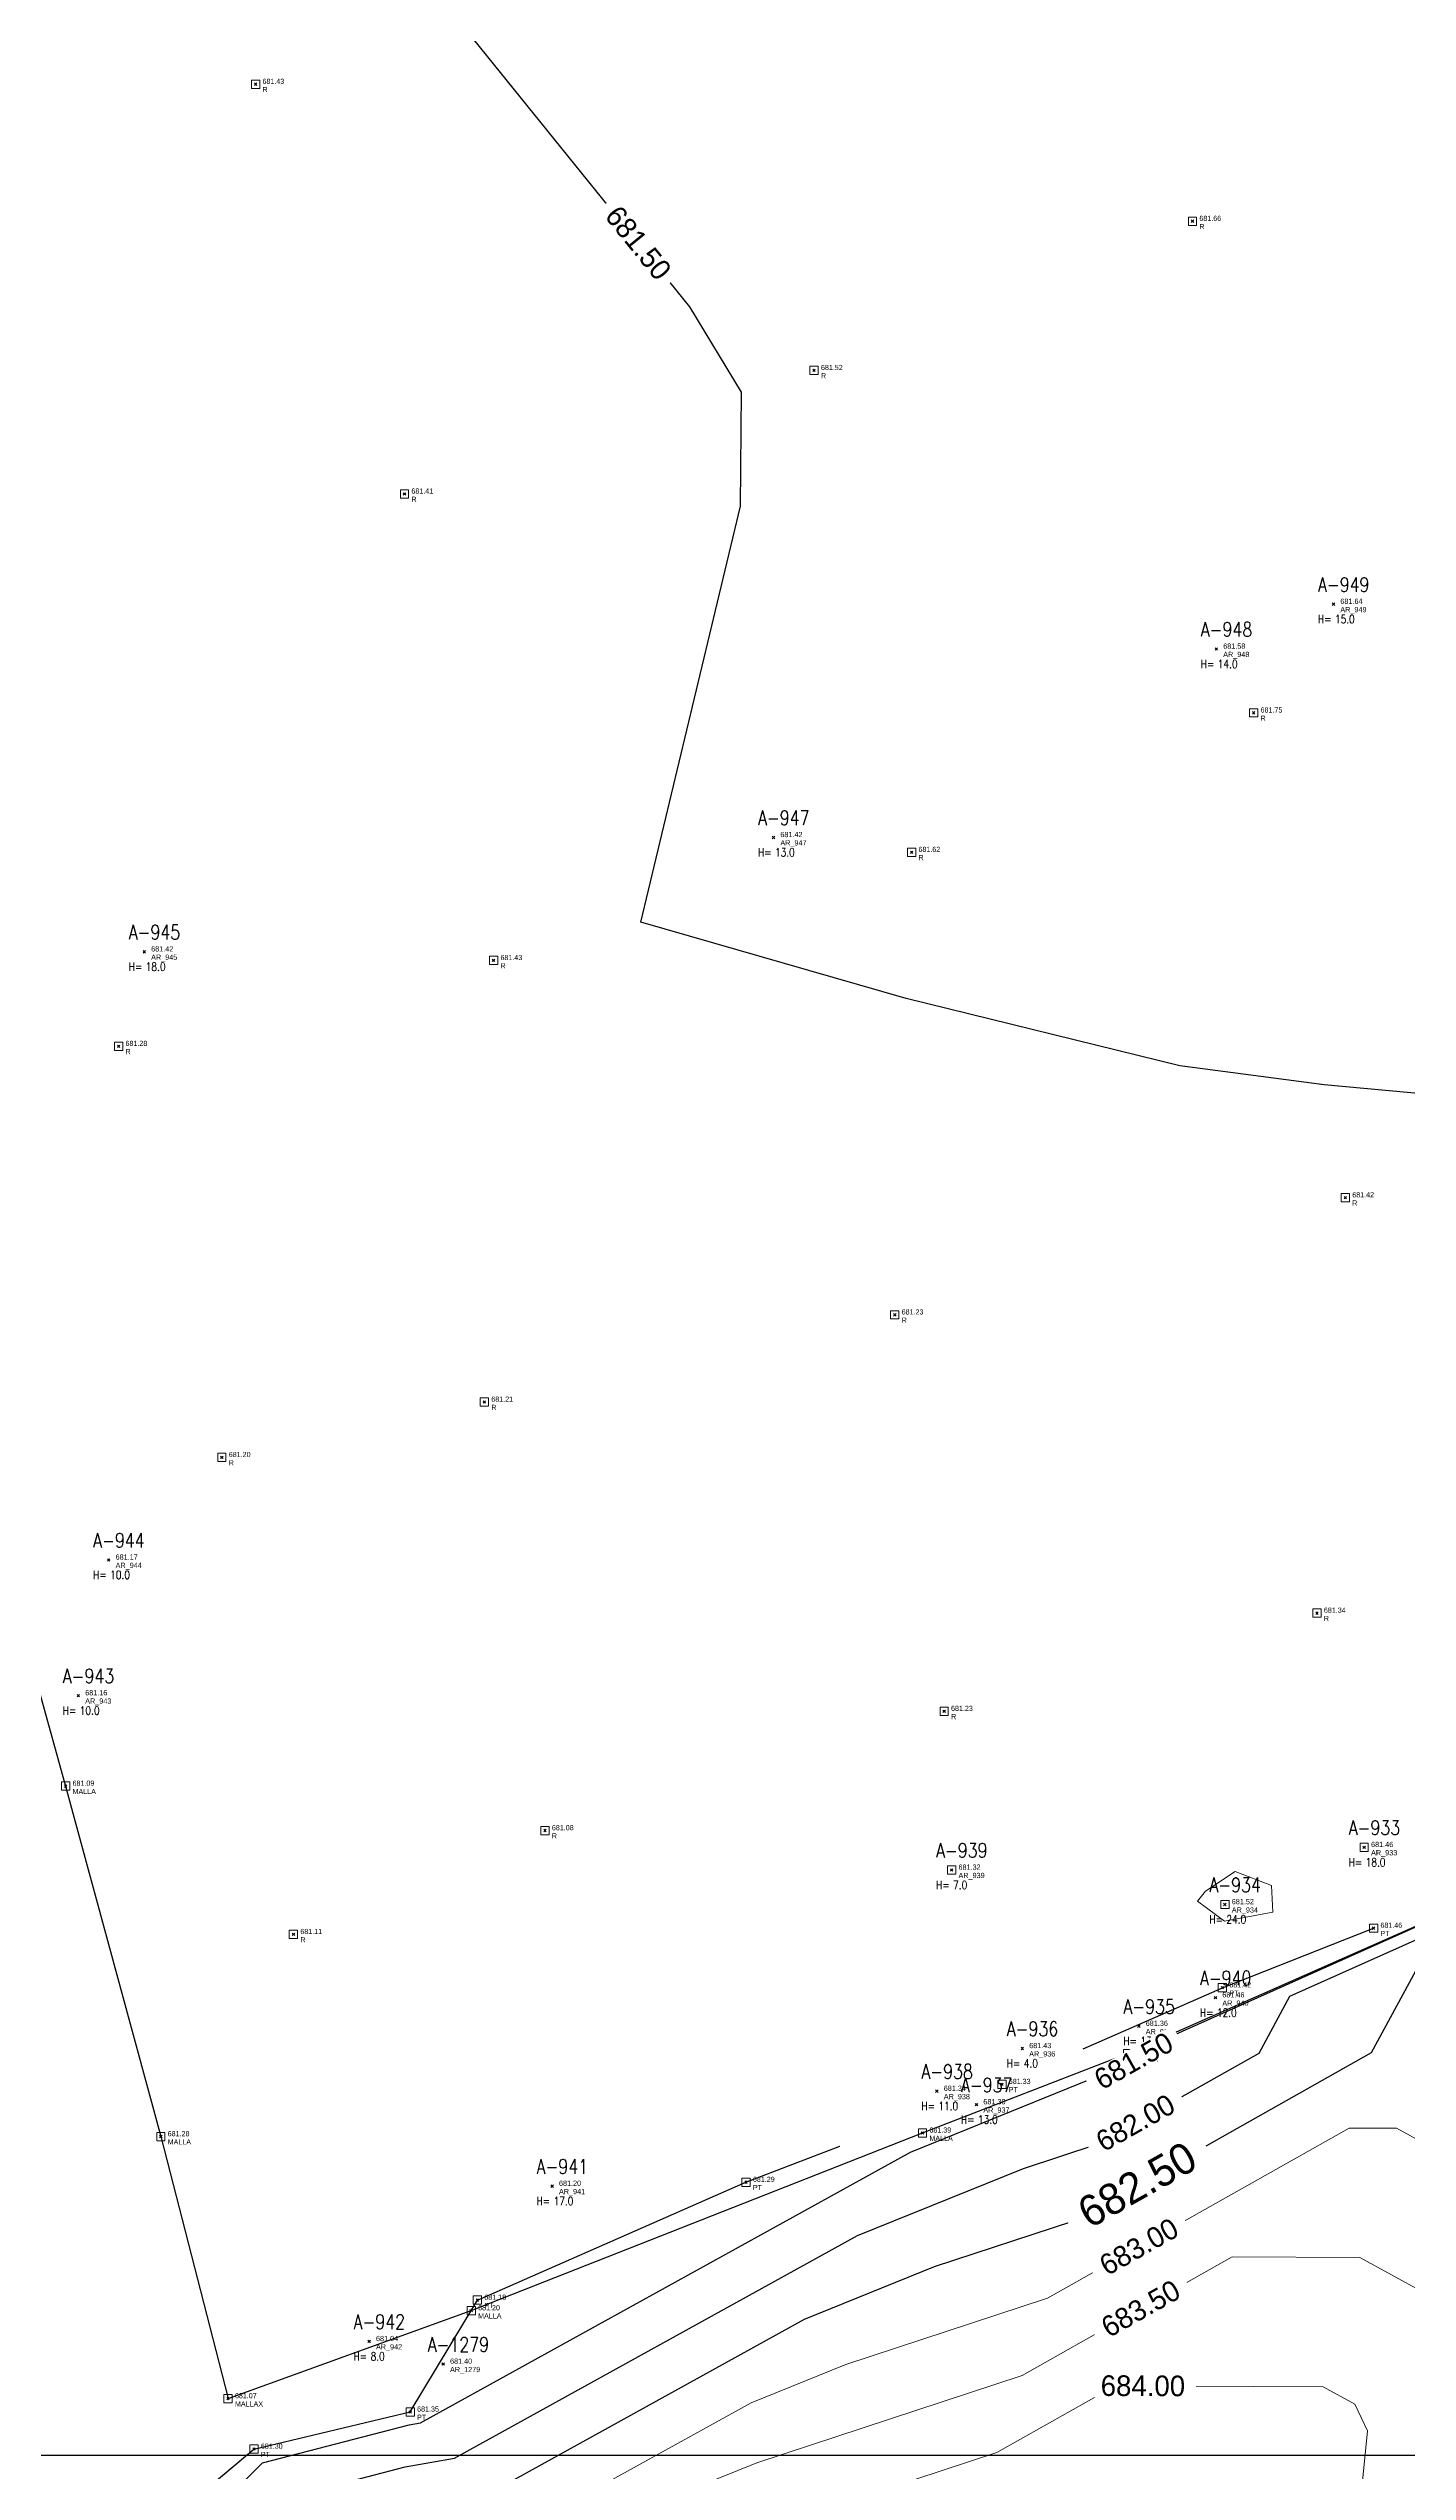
# Model space of a CAD drawing. Extents: x 350769 to 354978, y 6304672 to 6307963.
# Drawn here: x 352642.3 to 352675.2, y 6305899.6 to 6305958.3 of the extents above; entities that cross this region are included whole.
import ezdxf

# ---------------------------------------------------------------- set-up
doc = ezdxf.new("R2010")
doc.units = 0
doc.header["$PDMODE"] = 35
doc.header["$PDSIZE"] = 0.03
for name, pattern in [('4.0 - LO RECABARREN - DESNIVEL NUEVO$0$HIDDEN', [0.375, 0.25, -0.125]), ('CONTINUOS', [0]), ('DASHED', [19.05, 12.7, -6.35])]:
    doc.linetypes.add(name, pattern=pattern)
doc.layers.get('0').update_dxf_attribs({"linetype": 'CONTINUOUS'})
doc.layers.get('Defpoints').update_dxf_attribs({"linetype": 'CONTINUOUS'})
for name, color, linetype in [('02_Geo ext_Acotamiento', 7, 'CONTINUOUS'), ('02_Geo ext_Geometria', 2, 'CONTINUOUS'), ('1-ARBOL H1', 7, 'CONTINUOUS'), ('1-ARBOL H2', 1, 'CONTINUOUS'), ('1-ARBOL H3', 241, 'CONTINUOUS'), ('1-ARBOL NOMBRE', 3, 'CONTINUOUS'), ('1-ARBOL PTO', 7, 'CONTINUOUS'), ('1-CERCO MALLA', 252, 'MALLA_LINE'), ('1-coordenadas', 8, 'CONTINUOUS'), ('3-TALUD', 252, 'DASHED'), ('C-TINN', 5, 'CONTINUOUS'), ('C-TOPO-MAJR', 9, 'CONTINUOUS'), ('C-TOPO-MINR', 8, 'CONTINUOUS'), ('V-NODE-TEXT DIC 2012', 31, 'CONTINUOUS')]:
    doc.layers.add(name, color=color, linetype=linetype)
doc.layers.add('0_ASD_TOPOGRAFIA_ELEMENTOS', color=9, linetype='CONTINUOS', lineweight=5, true_color=0xbdbdbd)
doc.styles.add('ROMANS', font='romans.shx', dxfattribs={"width": 0.65})
doc.linetypes.add('MALLA_LINE', pattern='A,0.5,-0.2,["MLL",STANDARD,S=0.1,R=0,X=-0.1,Y=-0.05],-0.25', length=0.95)
doc.dimstyles.new('Principal', dxfattribs={"dimscale": 0, "dimtxt": 2, "dimasz": 2, "dimexe": 1, "dimexo": 1, "dimtad": 1, "dimrnd": 0.05, "dimzin": 1, "dimtxsty": 'ROMANS', "dimcen": 2.5, "dimclrt": 2, "dimaunit": 2, "dimadec": 0, "dimazin": 0, "dimtfac": 1, "dimtmove": 0, "dimatfit": 3, "dimfxl": 1, "dimfxlon": 1, "dimarcsym": 0})

# ---------------------------------------------------------------- blocks, each defined once
blk = doc.blocks.new('COORDENADAS')
at = {"layer": '1-coordenadas'}
blk.add_line((20, -300.625), (1420, -300.625), dxfattribs=at)
blk = doc.blocks.new('*D990')
at = {"layer": '02_Geo ext_Geometria', "color": 0, "lineweight": -2, "transparency": 16777216}
blk.add_line((352576.022, 6306008.91), (352574.44, 6306014.447), dxfattribs=at)
at = {"layer": '02_Geo ext_Geometria', "color": 0, "transparency": 16777216}
blk.add_solid([(352574.6, 6306014.493), (352574.28, 6306014.401), (352574.165, 6306015.409)], dxfattribs=at)
at = {"layer": 'Defpoints', "color": 0, "transparency": 16777216}
for p in [(352574.165, 6306015.409), (352689.665, 6305611.165)]:
    blk.add_point(p, dxfattribs=at)
at = {"layer": '02_Geo ext_Geometria', "color": 2, "transparency": 16777216, "insert": (352576.282, 6306011.306), "char_height": 1, "attachment_point": 5, "rotation": 285.94554, "style": 'ROMANS'}
blk.add_mtext('R420,40', dxfattribs=at)
blk = doc.blocks.new('*D1163')
at = {"layer": '02_Geo ext_Acotamiento', "color": 0, "lineweight": -2, "transparency": 16777216}
blk.add_line((352570.503, 6306007.292), (352568.844, 6306012.806), dxfattribs=at)
at = {"layer": '02_Geo ext_Acotamiento', "color": 0, "transparency": 16777216}
blk.add_solid([(352569.004, 6306012.854), (352568.685, 6306012.758), (352568.556, 6306013.764)], dxfattribs=at)
at = {"layer": 'Defpoints', "color": 0, "transparency": 16777216}
for p in [(352568.556, 6306013.764), (352689.665, 6305611.165)]:
    blk.add_point(p, dxfattribs=at)
at = {"layer": '02_Geo ext_Acotamiento', "color": 2, "transparency": 16777216, "insert": (352570.729, 6306009.69), "char_height": 1, "attachment_point": 5, "rotation": 286.7422, "style": 'ROMANS'}
blk.add_mtext('R420,40', dxfattribs=at)
blk = doc.blocks.new('*D1284')
at = {"layer": '02_Geo ext_Acotamiento', "color": 0, "lineweight": -2, "transparency": 16777216}
blk.add_line((352572.304, 6306010.521), (352570.703, 6306016.052), dxfattribs=at)
at = {"layer": '02_Geo ext_Acotamiento', "color": 0, "transparency": 16777216}
blk.add_solid([(352570.863, 6306016.098), (352570.543, 6306016.005), (352570.425, 6306017.012)], dxfattribs=at)
at = {"layer": 'Defpoints', "color": 0, "transparency": 16777216}
for p in [(352570.425, 6306017.012), (352668.732, 6305677.436)]:
    blk.add_point(p, dxfattribs=at)
at = {"layer": '02_Geo ext_Acotamiento', "color": 2, "transparency": 16777216, "insert": (352572.556, 6306012.917), "char_height": 1, "attachment_point": 5, "rotation": 286.1456, "style": 'ROMANS'}
blk.add_mtext('R353,50', dxfattribs=at)
blk = doc.blocks.new('*D1285')
at = {"layer": '02_Geo ext_Acotamiento', "color": 0, "lineweight": -2, "transparency": 16777216}
blk.add_line((352571.708, 6306017.61), (352570.121, 6306023.145), dxfattribs=at)
at = {"layer": '02_Geo ext_Acotamiento', "color": 0, "transparency": 16777216}
blk.add_solid([(352570.282, 6306023.191), (352569.961, 6306023.099), (352569.846, 6306024.106)], dxfattribs=at)
at = {"layer": 'Defpoints', "color": 0, "transparency": 16777216}
for p in [(352569.846, 6306024.106), (352673.986, 6305660.762)]:
    blk.add_point(p, dxfattribs=at)
at = {"layer": '02_Geo ext_Acotamiento', "color": 2, "transparency": 16777216, "insert": (352571.966, 6306020.005), "char_height": 1, "attachment_point": 5, "rotation": 285.99318, "style": 'ROMANS'}
blk.add_mtext('R377,95', dxfattribs=at)
blk = doc.blocks.new('TOPOGRAFIA')
at = {"layer": '1-ARBOL H1', "color": 9, "lineweight": 0, "true_color": 0xbdbdbd}
for p in [(390673.42, 6302944.839), (390670.582, 6302943.753), (390659.855, 6302939.188), (390644.612, 6302936.418), (390643.751, 6302921.685), (390643.015, 6302918.398), (390674.164, 6302914.723), (390664.169, 6302914.173), (390670.79, 6302913.338), (390670.561, 6302911.08), (390668.706, 6302910.39), (390665.882, 6302909.851), (390663.813, 6302908.816), (390664.772, 6302908.49), (390654.492, 6302906.515), (390650.059, 6302902.753)]:
    blk.add_point(p, dxfattribs=at)
at = {"layer": '1-ARBOL PTO', "color": 9, "lineweight": 0, "true_color": 0xbdbdbd}
for p in [(390673.42, 6302944.839), (390670.582, 6302943.753), (390659.855, 6302939.188), (390644.612, 6302936.418), (390643.751, 6302921.685), (390643.015, 6302918.398), (390674.164, 6302914.723), (390664.169, 6302914.173), (390670.79, 6302913.338), (390670.561, 6302911.08), (390668.706, 6302910.39), (390665.882, 6302909.851), (390663.813, 6302908.816), (390664.772, 6302908.49), (390654.492, 6302906.515), (390650.059, 6302902.753), (390651.853, 6302902.204)]:
    blk.add_point(p, dxfattribs=at)
at = {"layer": '1-CERCO MALLA', "color": 9, "lineweight": 0, "true_color": 0xbdbdbd, "flags": 128}
blk.add_lwpolyline([(390623.468, 6302983.934), (390624.496, 6302981.565), (390626.63, 6302974.911), (390627.512, 6302971.936), (390629.211, 6302965.555), (390631.6, 6302956.513), (390634.703, 6302945.122), (390637.953, 6302933.495), (390640.299, 6302924.865), (390642.708, 6302916.206), (390645.013, 6302907.716), (390646.642, 6302901.368), (390652.533, 6302903.499), (390663.465, 6302907.804), (390668.433, 6302909.725), (390675.984, 6302913.06), (390688.198, 6302917.506), (390696.732, 6302920.65), (390704.524, 6302923.953), (390713.475, 6302927.354), (390721.797, 6302930.226), (390722.566, 6302925.948), (390723.806, 6302916.682), (390725.019, 6302907.606)], dxfattribs=at)
at = {"layer": '1-coordenadas', "color": 9, "linetype": '4.0 - LO RECABARREN - DESNIVEL NUEVO$0$HIDDEN', "lineweight": 0, "ltscale": 50, "true_color": 0xbdbdbd}
blk.add_line((390200, 6302900), (390900, 6302900), dxfattribs=at)
at = {"layer": '3-TALUD', "color": 9, "lineweight": 0, "true_color": 0xbdbdbd, "flags": 128}
for points in [[(390651.055, 6302901.045), (390652.682, 6302903.754), (390659.189, 6302906.61), (390665.388, 6302908.983), (390670.73, 6302911.321), (390674.391, 6302912.765)], [(390619.019, 6302867.687), (390617.159, 6302872.554), (390621.57, 6302874.987), (390625.696, 6302880.613), (390631.946, 6302884.852), (390636.138, 6302889.8), (390640.205, 6302894.225), (390647.27, 6302900.145), (390651.055, 6302901.045)]]:
    blk.add_lwpolyline(points, dxfattribs=at)
at = {"layer": 'C-TINN', "color": 9, "linetype": 'Continuous', "lineweight": 0, "true_color": 0xbdbdbd}
for points, elevation in [([(390647.209, 6302957.335), (390647.209, 6302957.535), (390647.409, 6302957.535), (390647.409, 6302957.335), (390647.209, 6302957.335)], 681.43), ([(390669.905, 6302954.016), (390669.905, 6302954.216), (390670.105, 6302954.216), (390670.105, 6302954.016), (390669.905, 6302954.016)], 681.655), ([(390660.738, 6302950.403), (390660.738, 6302950.603), (390660.938, 6302950.603), (390660.938, 6302950.403), (390660.738, 6302950.403)], 681.52), ([(390650.817, 6302947.41), (390650.817, 6302947.61), (390651.017, 6302947.61), (390651.017, 6302947.41), (390650.817, 6302947.41)], 681.407), ([(390671.387, 6302942.106), (390671.387, 6302942.306), (390671.587, 6302942.306), (390671.587, 6302942.106), (390671.387, 6302942.106)], 681.751), ([(390663.1, 6302938.729), (390663.1, 6302938.929), (390663.3, 6302938.929), (390663.3, 6302938.729), (390663.1, 6302938.729)], 681.623), ([(390652.974, 6302936.109), (390652.974, 6302936.309), (390653.174, 6302936.309), (390653.174, 6302936.109), (390652.974, 6302936.109)], 681.433), ([(390643.891, 6302934.029), (390643.891, 6302934.229), (390644.091, 6302934.229), (390644.091, 6302934.029), (390643.891, 6302934.029)], 681.276), ([(390673.608, 6302930.361), (390673.608, 6302930.561), (390673.808, 6302930.561), (390673.808, 6302930.361), (390673.608, 6302930.361)], 681.424), ([(390662.693, 6302927.523), (390662.693, 6302927.723), (390662.893, 6302927.723), (390662.893, 6302927.523), (390662.693, 6302927.523)], 681.234), ([(390652.752, 6302925.41), (390652.752, 6302925.61), (390652.952, 6302925.61), (390652.952, 6302925.41), (390652.752, 6302925.41)], 681.207), ([(390646.392, 6302924.069), (390646.392, 6302924.269), (390646.592, 6302924.269), (390646.592, 6302924.069), (390646.392, 6302924.069)], 681.2), ([(390672.921, 6302920.297), (390672.921, 6302920.497), (390673.121, 6302920.497), (390673.121, 6302920.297), (390672.921, 6302920.297)], 681.343), ([(390663.889, 6302917.919), (390663.889, 6302918.119), (390664.089, 6302918.119), (390664.089, 6302917.919), (390663.889, 6302917.919)], 681.228), ([(390642.608, 6302916.106), (390642.608, 6302916.306), (390642.808, 6302916.306), (390642.808, 6302916.106), (390642.608, 6302916.106)], 681.087), ([(390654.22, 6302915.029), (390654.22, 6302915.229), (390654.42, 6302915.229), (390654.42, 6302915.029), (390654.22, 6302915.029)], 681.077), ([(390674.064, 6302914.623), (390674.064, 6302914.823), (390674.264, 6302914.823), (390674.264, 6302914.623), (390674.064, 6302914.623)], 681.46), ([(390664.069, 6302914.073), (390664.069, 6302914.273), (390664.269, 6302914.273), (390664.269, 6302914.073), (390664.069, 6302914.073)], 681.32), ([(390670.69, 6302913.238), (390670.69, 6302913.438), (390670.89, 6302913.438), (390670.89, 6302913.238), (390670.69, 6302913.238)], 681.52), ([(390648.126, 6302912.514), (390648.126, 6302912.714), (390648.326, 6302912.714), (390648.326, 6302912.514), (390648.126, 6302912.514)], 681.111), ([(390674.291, 6302912.665), (390674.291, 6302912.865), (390674.491, 6302912.865), (390674.491, 6302912.665), (390674.291, 6302912.665)], 681.458), ([(390670.63, 6302911.221), (390670.63, 6302911.421), (390670.83, 6302911.421), (390670.83, 6302911.221), (390670.63, 6302911.221)], 681.42), ([(390668.333, 6302909.625), (390668.333, 6302909.825), (390668.533, 6302909.825), (390668.533, 6302909.625), (390668.333, 6302909.625)], 681.415), ([(390665.288, 6302908.883), (390665.288, 6302909.083), (390665.488, 6302909.083), (390665.488, 6302908.883), (390665.288, 6302908.883)], 681.334), ([(390644.913, 6302907.616), (390644.913, 6302907.816), (390645.113, 6302907.816), (390645.113, 6302907.616), (390644.913, 6302907.616)], 681.276), ([(390663.365, 6302907.704), (390663.365, 6302907.904), (390663.565, 6302907.904), (390663.565, 6302907.704), (390663.365, 6302907.704)], 681.386), ([(390659.089, 6302906.51), (390659.089, 6302906.71), (390659.289, 6302906.71), (390659.289, 6302906.51), (390659.089, 6302906.51)], 681.288), ([(390652.582, 6302903.654), (390652.582, 6302903.854), (390652.782, 6302903.854), (390652.782, 6302903.654), (390652.582, 6302903.654)], 681.175), ([(390652.433, 6302903.399), (390652.433, 6302903.599), (390652.633, 6302903.599), (390652.633, 6302903.399), (390652.433, 6302903.399)], 681.202), ([(390646.542, 6302901.268), (390646.542, 6302901.468), (390646.742, 6302901.468), (390646.742, 6302901.268), (390646.542, 6302901.268)], 681.066), ([(390650.955, 6302900.945), (390650.955, 6302901.145), (390651.155, 6302901.145), (390651.155, 6302900.945), (390650.955, 6302900.945)], 681.348), ([(390647.17, 6302900.045), (390647.17, 6302900.245), (390647.37, 6302900.245), (390647.37, 6302900.045), (390647.17, 6302900.045)], 681.305)]:
    blk.add_lwpolyline(points, dxfattribs=dict(at, elevation=elevation))
for p in [(390647.309, 6302957.435, 681.43), (390670.005, 6302954.116, 681.655), (390660.838, 6302950.503, 681.52), (390650.917, 6302947.51, 681.407), (390671.487, 6302942.206, 681.751), (390663.2, 6302938.829, 681.623), (390653.074, 6302936.209, 681.433), (390643.991, 6302934.129, 681.276), (390673.708, 6302930.461, 681.424), (390662.793, 6302927.623, 681.234), (390652.852, 6302925.51, 681.207), (390646.492, 6302924.169, 681.2), (390673.021, 6302920.397, 681.343), (390663.989, 6302918.019, 681.228), (390642.708, 6302916.206, 681.087), (390654.32, 6302915.129, 681.077), (390674.164, 6302914.723, 681.46), (390664.169, 6302914.173, 681.32), (390670.79, 6302913.338, 681.52), (390674.391, 6302912.765, 681.458), (390648.226, 6302912.614, 681.111), (390670.73, 6302911.321, 681.42), (390668.433, 6302909.725, 681.415), (390665.388, 6302908.983, 681.334), (390645.013, 6302907.716, 681.276), (390663.465, 6302907.804, 681.386), (390659.189, 6302906.61, 681.288), (390652.533, 6302903.499, 681.202), (390652.682, 6302903.754, 681.175), (390646.642, 6302901.368, 681.066), (390651.055, 6302901.045, 681.348), (390647.27, 6302900.145, 681.305)]:
    blk.add_point(p, dxfattribs=at)
at = {"layer": 'C-TOPO-MAJR', "color": 9, "linetype": 'Continuous', "lineweight": -3, "true_color": 0xbdbdbd, "elevation": 682.5}
blk.add_lwpolyline([(390652.95, 6302899.062), (390660.603, 6302903.292), (390663.759, 6302904.568), (390667.105, 6302905.669), (390674.345, 6302909.751), (390675.72, 6302912.3)], dxfattribs=at)
at = {"layer": 'C-TOPO-MINR', "color": 9, "linetype": 'Continuous', "lineweight": -3, "true_color": 0xbdbdbd}
for points, elevation in [([(390647.993, 6302898.946), (390650.935, 6302899.712), (390652.127, 6302899.923), (390661.887, 6302905.317), (390665.913, 6302906.945), (390667.717, 6302907.538), (390671.62, 6302909.739), (390672.362, 6302911.114), (390676.302, 6302912.877)], 682), ([(390641.972, 6302894.324), (390647.473, 6302899.809), (390651.027, 6302900.734), (390651.305, 6302900.783), (390663.172, 6302907.342), (390668.067, 6302909.321), (390668.329, 6302909.407), (390668.896, 6302909.727), (390669.004, 6302909.927), (390675.994, 6302913.054)], 681.5), ([(390677.827, 6302932.763), (390673.192, 6302933.191), (390669.695, 6302933.657), (390663.071, 6302935.286), (390656.645, 6302937.133), (390659.053, 6302947.217), (390659.082, 6302949.973), (390657.832, 6302952.043), (390652.257, 6302958.938)], 681.5)]:
    blk.add_lwpolyline(points, dxfattribs=dict(at, elevation=elevation))
at = {"layer": 'C-TOPO-MINR', "color": 9, "linetype": 'Continuous', "lineweight": 0, "true_color": 0xbdbdbd}
for points, elevation in [([(390671.952, 6302913.153), (390671.915, 6302913.8), (390671.042, 6302914.136), (390670.324, 6302913.659), (390670.128, 6302913.422), (390670.778, 6302912.935), (390671.952, 6302913.153)], 681.5), ([(390677.522, 6302898.453), (390678.146, 6302904.744), (390677.248, 6302906.656), (390674.944, 6302907.916), (390673.801, 6302907.921), (390666.493, 6302903.8), (390661.606, 6302902.192), (390659.318, 6302901.267), (390653.772, 6302898.202)], 683), ([(390675.778, 6302898.465), (390676.194, 6302902.667), (390675.595, 6302903.944), (390674.055, 6302904.786), (390670.968, 6302904.799), (390665.881, 6302901.931), (390659.452, 6302899.815), (390658.034, 6302899.242)], 683.5), ([(390674.033, 6302898.476), (390674.242, 6302900.59), (390673.941, 6302901.232), (390673.167, 6302901.656), (390668.134, 6302901.678), (390665.269, 6302900.062), (390657.298, 6302897.439)], 684)]:
    blk.add_lwpolyline(points, dxfattribs=dict(at, elevation=elevation))
at = {"layer": 'V-NODE-TEXT DIC 2012', "color": 9, "lineweight": 0, "true_color": 0xbdbdbd}
for p in [(390647.309, 6302957.435), (390670.005, 6302954.116), (390660.838, 6302950.503), (390650.917, 6302947.51), (390673.42, 6302944.839), (390670.582, 6302943.753), (390671.487, 6302942.206), (390659.855, 6302939.188), (390663.2, 6302938.829), (390644.612, 6302936.418), (390653.074, 6302936.209), (390643.991, 6302934.129), (390673.708, 6302930.461), (390662.793, 6302927.623), (390652.852, 6302925.51), (390646.492, 6302924.169), (390643.751, 6302921.685), (390673.021, 6302920.397), (390643.015, 6302918.398), (390663.989, 6302918.019), (390642.708, 6302916.206), (390654.32, 6302915.129), (390674.164, 6302914.723), (390664.169, 6302914.173), (390670.79, 6302913.338), (390674.391, 6302912.765), (390648.226, 6302912.614), (390670.561, 6302911.08), (390670.73, 6302911.321), (390668.706, 6302910.39), (390665.882, 6302909.851), (390668.433, 6302909.725), (390663.813, 6302908.816), (390665.388, 6302908.983), (390664.772, 6302908.49), (390645.013, 6302907.716), (390663.465, 6302907.804), (390654.492, 6302906.515), (390659.189, 6302906.61), (390652.533, 6302903.499), (390652.682, 6302903.754), (390650.059, 6302902.753), (390651.853, 6302902.204), (390646.642, 6302901.368), (390651.055, 6302901.045), (390647.27, 6302900.145)]:
    blk.add_point(p, dxfattribs=at)
at = {"layer": '1-ARBOL H2', "color": 9, "lineweight": 0, "true_color": 0xbdbdbd, "style": 'ROMANS', "width": 0.8}
for p in [(390673.043, 6302944.377), (390670.205, 6302943.291), (390659.478, 6302938.726), (390644.235, 6302935.956), (390643.374, 6302921.223), (390642.638, 6302917.936), (390673.787, 6302914.261), (390663.792, 6302913.711), (390670.413, 6302912.876), (390670.184, 6302910.618), (390668.329, 6302909.928), (390665.505, 6302909.389), (390663.436, 6302908.354), (390664.395, 6302908.028), (390654.115, 6302906.053), (390649.682, 6302902.291)]:
    blk.add_text('H=', height=0.2, dxfattribs=at).set_placement(p)
at = {"layer": '1-ARBOL H3', "color": 9, "lineweight": 0, "true_color": 0xbdbdbd, "style": 'ROMANS', "width": 0.8}
for s, p in [('15.0', (390673.456, 6302944.377)), ('14.0', (390670.618, 6302943.291)), ('13.0', (390659.891, 6302938.726)), ('18.0', (390644.648, 6302935.956)), ('10.0', (390643.787, 6302921.223)), ('10.0', (390643.051, 6302917.936)), ('18.0', (390674.2, 6302914.261)), ('7.0', (390664.205, 6302913.711)), ('24.0', (390670.826, 6302912.876)), ('12.0', (390670.597, 6302910.618)), ('13.0', (390668.742, 6302909.928)), ('4.0', (390665.918, 6302909.389)), ('11.0', (390663.849, 6302908.354)), ('13.0', (390664.808, 6302908.028)), ('17.0', (390654.528, 6302906.053)), ('8.0', (390650.095, 6302902.291))]:
    blk.add_text(s, height=0.2, dxfattribs=at).set_placement(p)
at = {"layer": '1-ARBOL NOMBRE', "color": 9, "lineweight": 0, "true_color": 0xbdbdbd, "style": 'ROMANS', "width": 0.8}
for s, p in [('A-949', (390673.043, 6302945.139)), ('A-948', (390670.205, 6302944.053)), ('A-947', (390659.478, 6302939.488)), ('A-945', (390644.235, 6302936.718)), ('A-944', (390643.374, 6302921.985)), ('A-943', (390642.638, 6302918.698)), ('A-933', (390673.787, 6302915.023)), ('A-939', (390663.792, 6302914.473)), ('A-934', (390670.413, 6302913.638)), ('A-940', (390670.184, 6302911.38)), ('A-935', (390668.329, 6302910.69)), ('A-936', (390665.505, 6302910.151)), ('A-938', (390663.436, 6302909.116)), ('A-937', (390664.395, 6302908.79)), ('A-941', (390654.115, 6302906.815)), ('A-942', (390649.682, 6302903.053)), ('A-1279', (390651.476, 6302902.504))]:
    blk.add_text(s, height=0.35, dxfattribs=at).set_placement(p)
at = {"layer": 'V-NODE-TEXT DIC 2012', "color": 9, "lineweight": 0, "true_color": 0xbdbdbd}
for s, height, p in [('681.43', 0.125, (390647.476, 6302957.443)), ('R', 0.125, (390647.476, 6302957.243)), ('681.66', 0.125, (390670.172, 6302954.124)), ('R', 0.125, (390670.172, 6302953.924)), ('681.52', 0.125, (390661.005, 6302950.511)), ('R', 0.125, (390661.005, 6302950.311)), ('681.41', 0.125, (390651.084, 6302947.518)), ('R', 0.125, (390651.084, 6302947.318)), ('681.64', 0.127, (390673.587, 6302944.846)), ('AR_949', 0.127, (390673.587, 6302944.644)), ('681.58', 0.127, (390670.749, 6302943.76)), ('AR_948', 0.127, (390670.749, 6302943.558)), ('681.75', 0.125, (390671.654, 6302942.214)), ('R', 0.125, (390671.654, 6302942.014)), ('AR_947', 0.127, (390660.022, 6302938.993)), ('681.42', 0.127, (390660.022, 6302939.195)), ('681.62', 0.125, (390663.367, 6302938.837)), ('R', 0.125, (390663.367, 6302938.637)), ('AR_945', 0.127, (390644.779, 6302936.223)), ('681.42', 0.127, (390644.779, 6302936.425)), ('681.43', 0.125, (390653.241, 6302936.217)), ('R', 0.125, (390653.241, 6302936.017)), ('681.28', 0.125, (390644.158, 6302934.137)), ('R', 0.125, (390644.158, 6302933.937)), ('681.42', 0.125, (390673.875, 6302930.469)), ('R', 0.125, (390673.875, 6302930.269)), ('681.23', 0.125, (390662.96, 6302927.631)), ('R', 0.125, (390662.96, 6302927.431)), ('681.21', 0.125, (390653.019, 6302925.518)), ('R', 0.125, (390653.019, 6302925.318)), ('681.20', 0.125, (390646.659, 6302924.177)), ('R', 0.125, (390646.659, 6302923.977)), ('AR_944', 0.127, (390643.918, 6302921.49)), ('681.17', 0.127, (390643.918, 6302921.692)), ('681.34', 0.125, (390673.188, 6302920.405)), ('R', 0.125, (390673.188, 6302920.205)), ('681.16', 0.127, (390643.182, 6302918.405)), ('AR_943', 0.127, (390643.182, 6302918.203)), ('681.23', 0.125, (390664.156, 6302918.027)), ('R', 0.125, (390664.156, 6302917.827)), ('681.09', 0.125, (390642.875, 6302916.214)), ('MALLA', 0.125, (390642.875, 6302916.014)), ('681.08', 0.125, (390654.487, 6302915.137)), ('R', 0.125, (390654.487, 6302914.937)), ('AR_933', 0.127, (390674.331, 6302914.528)), ('681.46', 0.127, (390674.331, 6302914.73)), ('AR_939', 0.127, (390664.336, 6302913.978)), ('681.32', 0.127, (390664.336, 6302914.18)), ('AR_934', 0.127, (390670.957, 6302913.143)), ('681.52', 0.127, (390670.957, 6302913.345)), ('681.11', 0.125, (390648.393, 6302912.622)), ('681.46', 0.125, (390674.558, 6302912.773)), ('PT', 0.125, (390674.558, 6302912.573)), ('R', 0.125, (390648.393, 6302912.422)), ('681.42', 0.125, (390670.897, 6302911.329)), ('AR_940', 0.127, (390670.728, 6302910.885)), ('681.46', 0.127, (390670.728, 6302911.087)), ('PT', 0.125, (390670.897, 6302911.129)), ('AR_935', 0.127, (390668.873, 6302910.195)), ('681.36', 0.127, (390668.873, 6302910.397)), ('AR_936', 0.127, (390666.049, 6302909.656)), ('681.43', 0.127, (390666.049, 6302909.858)), ('681.42', 0.125, (390668.6, 6302909.733)), ('681.33', 0.125, (390665.555, 6302908.991)), ('MALLA', 0.125, (390668.6, 6302909.533)), ('AR_938', 0.127, (390663.98, 6302908.621)), ('681.34', 0.127, (390663.98, 6302908.823)), ('681.30', 0.127, (390664.939, 6302908.497)), ('PT', 0.125, (390665.555, 6302908.791)), ('681.39', 0.125, (390663.632, 6302907.812)), ('AR_937', 0.127, (390664.939, 6302908.295)), ('681.28', 0.125, (390645.18, 6302907.724)), ('MALLA', 0.125, (390645.18, 6302907.524)), ('MALLA', 0.125, (390663.632, 6302907.612)), ('AR_941', 0.127, (390654.659, 6302906.32)), ('681.20', 0.127, (390654.659, 6302906.522)), ('681.29', 0.125, (390659.356, 6302906.618)), ('PT', 0.125, (390659.356, 6302906.418)), ('681.18', 0.125, (390652.849, 6302903.762)), ('681.20', 0.125, (390652.7, 6302903.507)), ('MALLA', 0.125, (390652.7, 6302903.307)), ('PT', 0.125, (390652.849, 6302903.562)), ('AR_942', 0.127, (390650.226, 6302902.558)), ('681.04', 0.127, (390650.226, 6302902.76)), ('AR_1279', 0.127, (390652.02, 6302902.009)), ('681.40', 0.127, (390652.02, 6302902.211)), ('681.07', 0.125, (390646.809, 6302901.376)), ('MALLAX', 0.125, (390646.809, 6302901.176)), ('681.35', 0.125, (390651.222, 6302901.053)), ('PT', 0.125, (390651.222, 6302900.853)), ('681.30', 0.125, (390647.437, 6302900.153)), ('PT', 0.125, (390647.437, 6302899.953))]:
    blk.add_text(s, height=height, dxfattribs=at).set_placement(p)
at = {"layer": 'C-TOPO-MAJR', "color": 9, "linetype": 'Continuous', "lineweight": 0, "true_color": 0xbdbdbd, "insert": (390668.666, 6302906.549, 682.5), "char_height": 0.75, "width": 3.75143, "attachment_point": 5, "rotation": 29.41469, "bg_fill": 3, "box_fill_scale": 1.042333, "bg_fill_color": 9, "bg_fill_true_color": 13158600, "bg_fill_transparency": 0}
blk.add_mtext('682.50', dxfattribs=at)
at = {"layer": 'C-TOPO-MINR', "color": 9, "linetype": 'Continuous', "lineweight": 0, "true_color": 0xbdbdbd, "char_height": 0.5, "attachment_point": 5, "bg_fill": 3, "box_fill_scale": 1.0635, "bg_fill_color": 9, "bg_fill_true_color": 13158600, "bg_fill_transparency": 0}
for s, insert, width, rotation in [('681.50', (390656.581, 6302953.59, 681.5), 2.40476, 308.9532), ('681.50', (390668.58, 6302909.549, 681.5), 2.40476, 29.41469), ('684.00', (390668.804, 6302901.675, 684), 2.50095, 359.7482)]:
    blk.add_mtext(s, dxfattribs=dict(at, insert=insert, width=width, rotation=rotation))
at = {"layer": 'C-TOPO-MINR', "color": 9, "linetype": 'Continuous', "lineweight": 0, "true_color": 0xbdbdbd, "char_height": 0.5, "width": 2.50095, "attachment_point": 5, "rotation": 29.41469, "bg_fill": 3, "box_fill_scale": 1.0635, "bg_fill_color": 9, "bg_fill_true_color": 13158600, "bg_fill_transparency": 0}
for s, insert in [('682.00', (390668.623, 6302908.049, 682)), ('683.00', (390668.708, 6302905.049, 683))]:
    blk.add_mtext(s, dxfattribs=dict(at, insert=insert))
at = {"layer": 'C-TOPO-MINR', "color": 9, "linetype": 'Continuous', "lineweight": 0, "true_color": 0xbdbdbd, "insert": (390668.751, 6302903.549, 683.5), "char_height": 0.5, "width": 2.50095, "attachment_point": 5, "rotation": 29.41469, "bg_fill": 3, "box_fill_scale": 1.0635, "bg_fill_color": 9, "bg_fill_true_color": 13158600, "bg_fill_transparency": 0}
blk.add_mtext('683.50', dxfattribs=at)

msp = doc.modelspace()

# ---------------------------------------------------------------- linework, layer by layer
at = {"layer": '1-CERCO MALLA', "ltscale": 6, "flags": 128}
msp.add_lwpolyline([(352623.468, 6305983.934), (352624.496, 6305981.565), (352626.63, 6305974.911), (352627.512, 6305971.936), (352629.211, 6305965.555), (352631.6, 6305956.513), (352634.703, 6305945.122), (352637.953, 6305933.495), (352640.299, 6305924.865), (352642.708, 6305916.206), (352645.013, 6305907.716), (352646.642, 6305901.368), (352652.533, 6305903.499), (352663.465, 6305907.804), (352668.433, 6305909.725), (352675.984, 6305913.06), (352688.198, 6305917.506), (352696.732, 6305920.65), (352704.524, 6305923.953), (352713.475, 6305927.354), (352721.797, 6305930.226), (352722.566, 6305925.948), (352723.806, 6305916.682), (352725.019, 6305907.606)], dxfattribs=at)
at = {"layer": '3-TALUD', "flags": 128}
for points in [[(352651.055, 6305901.045), (352652.682, 6305903.754), (352659.189, 6305906.61), (352665.388, 6305908.983), (352670.73, 6305911.321), (352674.391, 6305912.765)], [(352619.019, 6305867.687), (352617.159, 6305872.554), (352621.57, 6305874.987), (352625.696, 6305880.613), (352631.946, 6305884.852), (352636.138, 6305889.8), (352640.205, 6305894.225), (352647.27, 6305900.145), (352651.055, 6305901.045)]]:
    msp.add_lwpolyline(points, dxfattribs=at)

# ---------------------------------------------------------------- block references
at = {"color": 252, "linetype": 'DASHED'}
msp.add_blockref('COORDENADAS', (352180, 6306200.625), dxfattribs=at)

# ---------------------------------------------------------------- dimensions: what is measured, and where the dimension line sits
at = {"layer": '02_Geo ext_Acotamiento'}
for center, mpoint, override, picture, middle in [((352673.986, 6305660.762), (352569.846, 6306024.106), {"dimscale": 0, "dimfxl": 0.22}, '*D1285', (352571.093, 6306019.755)), ((352668.732, 6305677.436), (352570.425, 6306017.012), {"dimscale": 0, "dimfxl": 0.22}, '*D1284', (352571.684, 6306012.664)), ((352689.665, 6305611.165), (352568.556, 6306013.764), {"dimscale": 0, "dimaunit": 0, "dimfxl": 0.22, "dimarcsym": 1}, '*D1163', (352569.86, 6306009.429))]:
    dim = msp.add_radius_dim(center=center, mpoint=mpoint, dimstyle='Principal', override=override, dxfattribs=at)
    dim.commit()
    dim.dimension.update_dxf_attribs({"geometry": picture, "text_midpoint": middle, "dimtype": 164})
at = {"layer": '02_Geo ext_Geometria'}
dim = msp.add_radius_dim(center=(352689.665, 6305611.165), mpoint=(352574.165, 6306015.409), dimstyle='Principal', override={"dimscale": 0, "dimaunit": 0, "dimfxl": 0.22, "dimarcsym": 1}, dxfattribs=at)
dim.commit()
dim.dimension.update_dxf_attribs({"geometry": '*D990', "text_midpoint": (352575.409, 6306011.056), "dimtype": 164})

# ---------------------------------------------------------------- next in the draw order: block references
at = {"layer": '0_ASD_TOPOGRAFIA_ELEMENTOS', "color": 30, "true_color": 0xf26507}
msp.add_blockref('TOPOGRAFIA', (-38000, 3000), dxfattribs=at)

doc.saveas('drawing.dxf')
